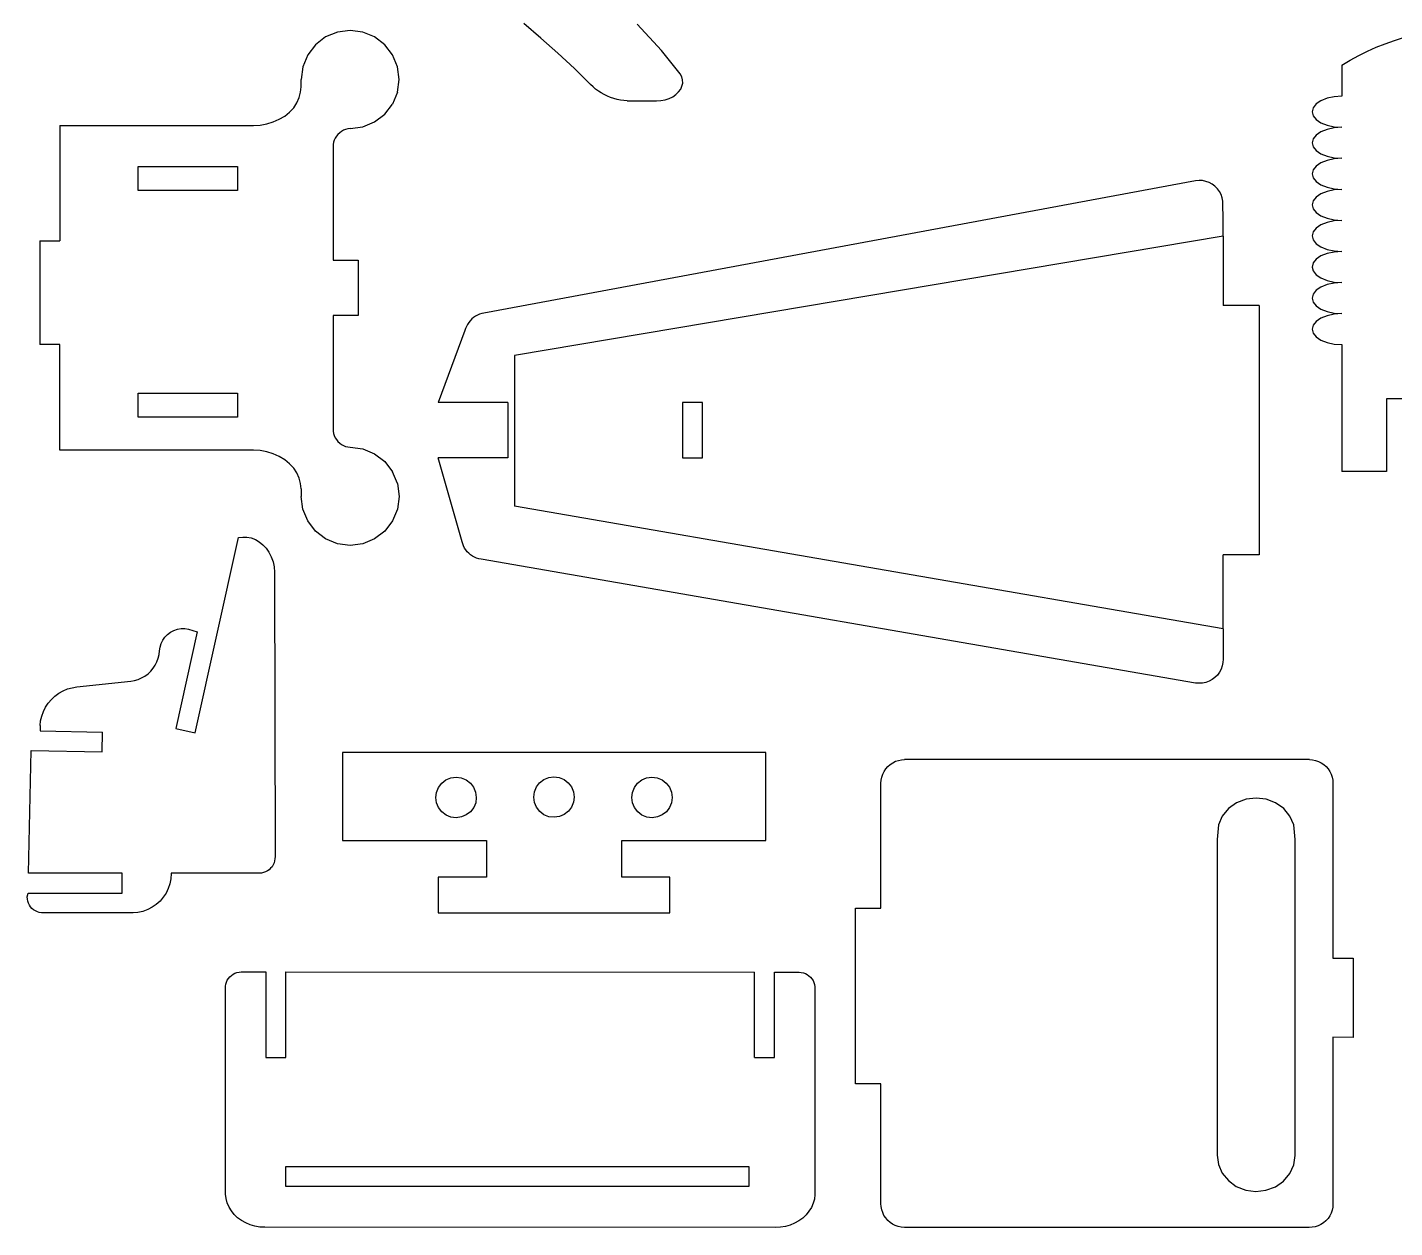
# Model space of a CAD drawing. Extents: x -264 to 264, y -276 to 276.
# Drawn here: x -142.3 to -4.7, y -266.8 to -146 of the extents above; entities that cross this region are included whole.
import ezdxf

# ---------------------------------------------------------------- set-up
doc = ezdxf.new("R2010")
doc.units = 0
doc.header["$MEASUREMENT"] = 0
doc.layers.get('0').update_dxf_attribs({"linetype": 'CONTINUOUS'})

msp = doc.modelspace()

# ---------------------------------------------------------------- linework, layer by layer
for p, q in [((-90.63, -147.06), (-92.37, -145.59)), ((-78.49, -148.32), (-80.94, -145.67)), ((-112.31, -146.94), (-113.33, -147.73)), ((-111.11, -146.45), (-112.31, -146.94)), ((-109.84, -146.28), (-111.11, -146.45)), ((-108.56, -146.45), (-109.84, -146.28)), ((-107.37, -146.94), (-108.56, -146.45)), ((-106.35, -147.73), (-107.37, -146.94)), ((-88.93, -148.57), (-90.63, -147.06)), ((-4.74, -147.29), (-3.81, -146.99)), ((-113.33, -147.73), (-114.11, -148.75)), ((-105.56, -148.75), (-106.35, -147.73)), ((-87.26, -150.12), (-88.93, -148.57)), ((-76.62, -150.66), (-78.49, -148.32)), ((-8.33, -148.82), (-7.45, -148.38)), ((-7.45, -148.38), (-6.56, -147.98)), ((-6.56, -147.98), (-5.66, -147.62)), ((-5.66, -147.62), (-4.74, -147.29)), ((-114.61, -149.94), (-114.77, -151.22)), ((-114.11, -148.75), (-114.61, -149.94)), ((-105.07, -149.94), (-105.56, -148.75)), ((-104.9, -151.22), (-105.07, -149.94)), ((-10.02, -149.78), (-9.18, -149.28)), ((-10.02, -149.78), (-10.02, -152.9)), ((-9.18, -149.28), (-8.33, -148.82)), ((-114.77, -151.96), (-114.77, -151.22)), ((-105.07, -152.5), (-104.9, -151.22)), ((-85.64, -151.72), (-87.26, -150.12)), ((-76.46, -150.95), (-76.62, -150.66)), ((-76.38, -151.27), (-76.46, -150.95)), ((-76.37, -151.58), (-76.38, -151.27)), ((-114.96, -153.05), (-114.82, -152.51)), ((-114.82, -152.51), (-114.77, -151.96)), ((-105.07, -152.5), (-105.56, -153.69)), ((-85.39, -151.96), (-85.64, -151.72)), ((-85.13, -152.18), (-85.39, -151.96)), ((-84.85, -152.38), (-85.13, -152.18)), ((-84.56, -152.57), (-84.85, -152.38)), ((-84.26, -152.74), (-84.56, -152.57)), ((-83.95, -152.89), (-84.26, -152.74)), ((-77.37, -152.96), (-77.05, -152.74)), ((-77.05, -152.74), (-76.78, -152.48)), ((-76.78, -152.48), (-76.57, -152.2)), ((-76.57, -152.2), (-76.44, -151.9)), ((-76.44, -151.9), (-76.37, -151.58)), ((-115.93, -154.5), (-115.52, -154.06)), ((-115.52, -154.06), (-115.19, -153.57)), ((-115.19, -153.57), (-114.96, -153.05)), ((-106.35, -154.71), (-105.56, -153.69)), ((-83.63, -153.02), (-83.95, -152.89)), ((-83.31, -153.13), (-83.63, -153.02)), ((-82.97, -153.22), (-83.31, -153.13)), ((-82.64, -153.29), (-82.97, -153.22)), ((-82.3, -153.34), (-82.64, -153.29)), ((-81.95, -153.37), (-82.3, -153.34)), ((-81.95, -153.37), (-79.02, -153.37)), ((-79.02, -153.37), (-78.57, -153.34)), ((-78.57, -153.34), (-78.14, -153.26)), ((-78.14, -153.26), (-77.74, -153.13)), ((-77.74, -153.13), (-77.37, -152.96)), ((-12.92, -154.06), (-13.02, -154.46)), ((-12.62, -153.68), (-12.92, -154.06)), ((-12.15, -153.36), (-12.62, -153.68)), ((-11.52, -153.11), (-12.15, -153.36)), ((-10.8, -152.95), (-11.52, -153.11)), ((-10.02, -152.9), (-10.8, -152.95)), ((-118.22, -155.69), (-117.57, -155.49)), ((-117.57, -155.49), (-116.97, -155.23)), ((-116.97, -155.23), (-116.42, -154.9)), ((-116.42, -154.9), (-115.93, -154.5)), ((-108.56, -155.99), (-107.37, -155.49)), ((-107.37, -155.49), (-106.35, -154.71)), ((-13.02, -154.46), (-12.92, -154.87)), ((-12.92, -154.87), (-12.62, -155.25)), ((-12.62, -155.25), (-12.15, -155.57)), ((-139.05, -155.85), (-139.06, -167.47)), ((-139.05, -155.85), (-119.58, -155.85)), ((-119.58, -155.85), (-118.9, -155.81)), ((-118.9, -155.81), (-118.22, -155.69)), ((-111.06, -156.74), (-111.21, -156.92)), ((-110.89, -156.58), (-111.06, -156.74)), ((-110.71, -156.44), (-110.89, -156.58)), ((-110.5, -156.33), (-110.71, -156.44)), ((-110.29, -156.24), (-110.5, -156.33)), ((-110.07, -156.18), (-110.29, -156.24)), ((-109.85, -156.15), (-110.07, -156.18)), ((-109.85, -156.15), (-109.84, -156.16)), ((-109.84, -156.16), (-108.56, -155.99)), ((-12.62, -156.81), (-12.92, -157.18)), ((-12.15, -156.48), (-12.62, -156.81)), ((-12.15, -155.57), (-11.52, -155.82)), ((-11.52, -156.24), (-12.15, -156.48)), ((-11.52, -155.82), (-10.8, -155.97)), ((-10.8, -156.08), (-11.52, -156.24)), ((-10.8, -155.97), (-10.02, -156.03)), ((-10.02, -156.03), (-10.8, -156.08)), ((-111.54, -157.77), (-111.56, -158)), ((-111.56, -158), (-111.56, -169.4)), ((-111.5, -157.54), (-111.54, -157.77)), ((-111.43, -157.32), (-111.5, -157.54)), ((-111.33, -157.11), (-111.43, -157.32)), ((-111.21, -156.92), (-111.33, -157.11)), ((-12.92, -157.18), (-13.02, -157.59)), ((-13.02, -157.59), (-12.92, -157.99)), ((-12.92, -157.99), (-12.62, -158.37)), ((-12.62, -158.37), (-12.15, -158.69)), ((-12.15, -159.61), (-12.62, -159.93)), ((-12.15, -158.69), (-11.52, -158.94)), ((-11.52, -159.36), (-12.15, -159.61)), ((-11.52, -158.94), (-10.8, -159.1)), ((-10.8, -159.2), (-11.52, -159.36)), ((-10.8, -159.1), (-10.02, -159.15)), ((-10.02, -159.15), (-10.8, -159.2)), ((-131.18, -162.4), (-131.18, -159.96)), ((-131.18, -159.96), (-121.18, -159.96)), ((-121.18, -159.96), (-121.18, -162.4)), ((-12.92, -160.31), (-13.02, -160.71)), ((-13.02, -160.71), (-12.92, -161.12)), ((-12.62, -159.93), (-12.92, -160.31)), ((-24.75, -161.42), (-96.38, -174.72)), ((-24.4, -161.38), (-24.75, -161.42)), ((-24.05, -161.4), (-24.4, -161.38)), ((-23.71, -161.47), (-24.05, -161.4)), ((-23.38, -161.59), (-23.71, -161.47)), ((-23.08, -161.76), (-23.38, -161.59)), ((-22.8, -161.97), (-23.08, -161.76)), ((-22.55, -162.22), (-22.8, -161.97)), ((-22.34, -162.5), (-22.55, -162.22)), ((-12.92, -161.12), (-12.62, -161.5)), ((-12.62, -161.5), (-12.15, -161.82)), ((-12.15, -161.82), (-11.52, -162.07)), ((-11.52, -162.07), (-10.8, -162.22)), ((-10.8, -162.33), (-11.52, -162.49)), ((-10.8, -162.22), (-10.02, -162.28)), ((-10.02, -162.28), (-10.8, -162.33)), ((-121.18, -162.4), (-131.18, -162.4)), ((-22.18, -162.81), (-22.34, -162.5)), ((-22.06, -163.14), (-22.18, -162.81)), ((-22, -163.48), (-22.06, -163.14)), ((-21.98, -165.5), (-22, -163.48)), ((-12.92, -163.43), (-13.02, -163.84)), ((-12.62, -163.06), (-12.92, -163.43)), ((-12.15, -162.73), (-12.62, -163.06)), ((-11.52, -162.49), (-12.15, -162.73)), ((-13.02, -163.84), (-12.92, -164.24)), ((-12.92, -164.24), (-12.62, -164.62)), ((-12.62, -164.62), (-12.15, -164.94)), ((-12.15, -164.94), (-11.52, -165.19)), ((-21.98, -166.99), (-21.98, -165.5)), ((-12.62, -166.18), (-12.92, -166.56)), ((-12.15, -165.86), (-12.62, -166.18)), ((-11.52, -165.61), (-12.15, -165.86)), ((-11.52, -165.19), (-10.8, -165.35)), ((-10.8, -165.45), (-11.52, -165.61)), ((-10.8, -165.35), (-10.02, -165.4)), ((-10.02, -165.4), (-10.8, -165.45)), ((-141.06, -167.47), (-139.06, -167.47)), ((-141.06, -167.47), (-141.06, -177.88)), ((-21.98, -166.99), (-93.29, -179)), ((-21.98, -166.99), (-21.98, -173.96)), ((-12.92, -166.56), (-13.02, -166.96)), ((-13.02, -166.96), (-12.92, -167.37)), ((-12.92, -167.37), (-12.62, -167.75)), ((-12.62, -167.75), (-12.15, -168.07)), ((-12.15, -168.98), (-12.62, -169.31)), ((-12.15, -168.07), (-11.52, -168.32)), ((-11.52, -168.74), (-12.15, -168.98)), ((-11.52, -168.32), (-10.8, -168.47)), ((-10.8, -168.58), (-11.52, -168.74)), ((-10.8, -168.47), (-10.02, -168.53)), ((-10.02, -168.53), (-10.8, -168.58)), ((-111.56, -169.4), (-109.03, -169.4)), ((-109.03, -169.4), (-109.03, -174.98)), ((-12.92, -169.68), (-13.02, -170.09)), ((-13.02, -170.09), (-12.92, -170.49)), ((-12.62, -169.31), (-12.92, -169.68)), ((-12.92, -170.49), (-12.62, -170.87)), ((-12.62, -170.87), (-12.15, -171.19)), ((-12.15, -171.19), (-11.52, -171.44)), ((-11.52, -171.86), (-12.15, -172.11)), ((-11.52, -171.44), (-10.8, -171.6)), ((-10.8, -171.7), (-11.52, -171.86)), ((-10.8, -171.6), (-10.02, -171.65)), ((-10.02, -171.65), (-10.8, -171.7)), ((-12.92, -172.81), (-13.02, -173.21)), ((-13.02, -173.21), (-12.92, -173.62)), ((-12.62, -172.43), (-12.92, -172.81)), ((-12.15, -172.11), (-12.62, -172.43)), ((-96.38, -174.72), (-96.6, -174.77)), ((-18.34, -173.96), (-21.98, -173.96)), ((-18.34, -173.96), (-18.34, -199.06)), ((-12.92, -173.62), (-12.62, -174)), ((-12.62, -174), (-12.15, -174.32)), ((-12.15, -174.32), (-11.52, -174.57)), ((-11.52, -174.57), (-10.8, -174.72)), ((-10.8, -174.72), (-10.02, -174.78)), ((-111.56, -174.98), (-111.56, -186.38)), ((-109.03, -174.98), (-111.56, -174.98)), ((-98.14, -176.06), (-98.22, -176.27)), ((-98.03, -175.86), (-98.14, -176.06)), ((-97.9, -175.67), (-98.03, -175.86)), ((-97.76, -175.49), (-97.9, -175.67)), ((-97.6, -175.32), (-97.76, -175.49)), ((-97.42, -175.17), (-97.6, -175.32)), ((-97.23, -175.04), (-97.42, -175.17)), ((-97.03, -174.93), (-97.23, -175.04)), ((-96.82, -174.84), (-97.03, -174.93)), ((-96.6, -174.77), (-96.82, -174.84)), ((-12.92, -175.93), (-13.02, -176.34)), ((-12.62, -175.56), (-12.92, -175.93)), ((-12.15, -175.23), (-12.62, -175.56)), ((-11.52, -174.99), (-12.15, -175.23)), ((-10.8, -174.83), (-11.52, -174.99)), ((-10.02, -174.78), (-10.8, -174.83)), ((-98.29, -176.49), (-100.99, -183.71)), ((-98.22, -176.27), (-98.29, -176.49)), ((-13.02, -176.34), (-12.92, -176.74)), ((-12.92, -176.74), (-12.62, -177.12)), ((-12.62, -177.12), (-12.15, -177.44)), ((-12.15, -177.44), (-11.52, -177.69)), ((-139.06, -177.88), (-141.06, -177.88)), ((-139.05, -185.67), (-139.06, -177.88)), ((-11.52, -177.69), (-10.8, -177.85)), ((-10.8, -177.85), (-10.02, -177.9)), ((-10.02, -177.9), (-10.02, -190.65)), ((-93.29, -179), (-93.29, -194.15)), ((-131.18, -182.78), (-121.18, -182.78)), ((-131.18, -185.19), (-131.18, -182.78)), ((-121.18, -182.78), (-121.18, -185.19)), ((-93.98, -183.71), (-100.99, -183.71)), ((-93.98, -183.71), (-93.98, -189.29)), ((-74.38, -183.71), (-76.38, -183.71)), ((-76.38, -183.71), (-76.38, -189.29)), ((-74.38, -189.29), (-74.38, -183.71)), ((-5.52, -183.37), (-5.52, -190.65)), ((-3.52, -183.37), (-5.52, -183.37)), ((-139.05, -188.53), (-139.05, -185.67)), ((-121.18, -185.19), (-131.18, -185.19)), ((-111.56, -186.38), (-111.54, -186.61)), ((-111.54, -186.61), (-111.5, -186.84)), ((-111.5, -186.84), (-111.43, -187.06)), ((-111.43, -187.06), (-111.33, -187.27)), ((-111.33, -187.27), (-111.21, -187.46)), ((-111.21, -187.46), (-111.06, -187.64)), ((-111.06, -187.64), (-110.89, -187.8)), ((-110.89, -187.8), (-110.71, -187.94)), ((-110.71, -187.94), (-110.5, -188.05)), ((-110.5, -188.05), (-110.29, -188.14)), ((-110.29, -188.14), (-110.07, -188.2)), ((-110.07, -188.2), (-109.84, -188.23)), ((-109.84, -188.23), (-108.56, -188.4)), ((-108.56, -188.4), (-107.37, -188.89)), ((-119.58, -188.53), (-139.05, -188.53)), ((-118.9, -188.57), (-119.58, -188.53)), ((-118.22, -188.69), (-118.9, -188.57)), ((-117.57, -188.89), (-118.22, -188.69)), ((-116.97, -189.15), (-117.57, -188.89)), ((-116.42, -189.48), (-116.97, -189.15)), ((-115.93, -189.88), (-116.42, -189.48)), ((-115.52, -190.32), (-115.93, -189.88)), ((-107.37, -188.89), (-106.35, -189.67)), ((-106.35, -189.67), (-105.56, -190.7)), ((-93.98, -189.29), (-100.99, -189.29)), ((-98.57, -197.73), (-100.99, -189.29)), ((-76.38, -189.29), (-74.38, -189.29)), ((-115.19, -190.81), (-115.52, -190.32)), ((-114.96, -191.33), (-115.19, -190.81)), ((-105.07, -191.89), (-105.56, -190.7)), ((-5.52, -190.65), (-10.02, -190.65)), ((-114.82, -191.87), (-114.96, -191.33)), ((-114.77, -192.42), (-114.82, -191.87)), ((-114.77, -192.42), (-114.77, -193.17)), ((-105.07, -191.89), (-104.9, -193.17)), ((-114.61, -194.44), (-114.77, -193.17)), ((-104.9, -193.17), (-105.07, -194.44)), ((-114.11, -195.63), (-114.61, -194.44)), ((-105.07, -194.44), (-105.56, -195.63)), ((-21.98, -206.49), (-93.29, -194.15)), ((-113.33, -196.66), (-114.11, -195.63)), ((-112.31, -197.44), (-113.33, -196.66)), ((-106.35, -196.66), (-107.37, -197.44)), ((-105.56, -195.63), (-106.35, -196.66)), ((-125.42, -216.97), (-121.09, -197.32)), ((-121.09, -197.32), (-120.65, -197.26)), ((-120.65, -197.26), (-120.22, -197.26)), ((-120.22, -197.26), (-119.79, -197.35)), ((-119.79, -197.35), (-119.37, -197.5)), ((-119.37, -197.5), (-118.98, -197.73)), ((-118.98, -197.73), (-118.61, -198.03)), ((-118.61, -198.03), (-118.29, -198.38)), ((-111.11, -197.93), (-112.31, -197.44)), ((-109.84, -198.1), (-111.11, -197.93)), ((-108.56, -197.93), (-109.84, -198.1)), ((-107.37, -197.44), (-108.56, -197.93)), ((-98.51, -197.95), (-98.57, -197.73)), ((-98.42, -198.16), (-98.51, -197.95)), ((-118.29, -198.38), (-118.01, -198.79)), ((-118.01, -198.79), (-117.78, -199.25)), ((-117.78, -199.25), (-117.6, -199.74)), ((-98.32, -198.37), (-98.42, -198.16)), ((-98.19, -198.56), (-98.32, -198.37)), ((-98.05, -198.74), (-98.19, -198.56)), ((-97.88, -198.9), (-98.05, -198.74)), ((-97.71, -199.05), (-97.88, -198.9)), ((-97.52, -199.18), (-97.71, -199.05)), ((-97.32, -199.29), (-97.52, -199.18)), ((-97.11, -199.38), (-97.32, -199.29)), ((-96.89, -199.45), (-97.11, -199.38)), ((-96.66, -199.5), (-96.89, -199.45)), ((-24.75, -211.95), (-96.66, -199.5)), ((-18.34, -199.06), (-21.98, -199.06)), ((-21.98, -206.49), (-21.98, -199.06)), ((-117.6, -199.74), (-117.49, -200.25)), ((-117.49, -200.25), (-117.44, -200.78)), ((-117.44, -200.78), (-117.4, -229.42)), ((-128.86, -207.98), (-128.7, -207.64)), ((-128.7, -207.64), (-128.48, -207.33)), ((-128.48, -207.33), (-128.22, -207.06)), ((-128.22, -207.06), (-127.91, -206.83)), ((-127.91, -206.83), (-127.58, -206.65)), ((-127.58, -206.65), (-127.22, -206.53)), ((-125.23, -206.8), (-127.37, -216.54)), ((-127.22, -206.53), (-126.85, -206.47)), ((-126.85, -206.47), (-126.47, -206.47)), ((-126.47, -206.47), (-126.1, -206.52)), ((-126.1, -206.52), (-125.23, -206.8)), ((-21.98, -206.49), (-21.98, -209.54)), ((-129.15, -209.46), (-129.06, -209.09)), ((-129.06, -209.09), (-129.02, -208.71)), ((-129.02, -208.71), (-128.97, -208.34)), ((-128.97, -208.34), (-128.86, -207.98)), ((-129.91, -210.77), (-129.66, -210.47)), ((-129.66, -210.47), (-129.45, -210.16)), ((-129.45, -210.16), (-129.28, -209.82)), ((-129.28, -209.82), (-129.15, -209.46)), ((-22.06, -210.23), (-22.18, -210.56)), ((-22, -209.89), (-22.06, -210.23)), ((-21.98, -209.54), (-22, -209.89)), ((-137.33, -212.34), (-131.91, -211.76)), ((-131.91, -211.76), (-131.53, -211.69)), ((-131.53, -211.69), (-131.17, -211.59)), ((-131.17, -211.59), (-130.82, -211.44)), ((-130.82, -211.44), (-130.49, -211.25)), ((-130.49, -211.25), (-130.18, -211.03)), ((-130.18, -211.03), (-129.91, -210.77)), ((-23.71, -211.9), (-24.05, -211.97)), ((-23.38, -211.78), (-23.71, -211.9)), ((-23.08, -211.61), (-23.38, -211.78)), ((-22.8, -211.4), (-23.08, -211.61)), ((-22.55, -211.15), (-22.8, -211.4)), ((-22.34, -210.87), (-22.55, -211.15)), ((-22.18, -210.56), (-22.34, -210.87)), ((-139.9, -213.6), (-139.55, -213.27)), ((-139.55, -213.27), (-139.15, -212.98)), ((-139.15, -212.98), (-138.73, -212.74)), ((-138.73, -212.74), (-138.28, -212.55)), ((-138.28, -212.55), (-137.81, -212.42)), ((-137.81, -212.42), (-137.33, -212.34)), ((-24.4, -211.98), (-24.75, -211.95)), ((-24.05, -211.97), (-24.4, -211.98)), ((-140.71, -214.81), (-140.49, -214.38)), ((-140.49, -214.38), (-140.22, -213.98)), ((-140.22, -213.98), (-139.9, -213.6)), ((-141.05, -216.23), (-140.99, -215.75)), ((-140.99, -215.75), (-140.88, -215.27)), ((-140.88, -215.27), (-140.71, -214.81)), ((-141.05, -216.23), (-141.05, -216.76)), ((-141.05, -216.76), (-134.76, -216.89)), ((-134.8, -218.89), (-134.76, -216.89)), ((-127.37, -216.54), (-125.42, -216.97)), ((-142.2, -231.09), (-141.95, -218.74)), ((-141.95, -218.74), (-134.8, -218.89)), ((-68.01, -218.94), (-110.62, -218.94)), ((-110.62, -218.94), (-110.62, -227.8)), ((-68.01, -227.8), (-68.01, -218.94)), ((-55.72, -220.35), (-55.49, -220.14)), ((-55.49, -220.14), (-55.23, -219.97)), ((-55.23, -219.97), (-54.95, -219.83)), ((-54.95, -219.83), (-54.66, -219.73)), ((-54.66, -219.73), (-54.35, -219.67)), ((-54.35, -219.67), (-54.04, -219.65)), ((-13.29, -219.66), (-54.04, -219.65)), ((-13.29, -219.66), (-12.98, -219.68)), ((-12.98, -219.68), (-12.68, -219.74)), ((-12.68, -219.74), (-12.38, -219.84)), ((-12.38, -219.84), (-12.11, -219.98)), ((-12.11, -219.98), (-11.85, -220.15)), ((-11.85, -220.15), (-11.61, -220.36)), ((-100.2, -221.7), (-99.71, -221.5)), ((-99.71, -221.5), (-99.18, -221.43)), ((-99.18, -221.43), (-98.66, -221.49)), ((-98.66, -221.49), (-98.16, -221.7)), ((-90.34, -221.66), (-89.85, -221.46)), ((-89.85, -221.46), (-89.33, -221.39)), ((-89.33, -221.39), (-88.8, -221.45)), ((-88.8, -221.45), (-88.31, -221.65)), ((-80.49, -221.7), (-80, -221.5)), ((-80, -221.5), (-79.47, -221.43)), ((-79.47, -221.43), (-78.94, -221.49)), ((-78.94, -221.49), (-78.45, -221.7)), ((-56.4, -221.72), (-56.34, -221.41)), ((-56.34, -221.41), (-56.24, -221.12)), ((-56.24, -221.12), (-56.1, -220.84)), ((-56.1, -220.84), (-55.93, -220.58)), ((-55.93, -220.58), (-55.72, -220.35)), ((-11.61, -220.36), (-11.41, -220.59)), ((-11.41, -220.59), (-11.24, -220.85)), ((-11.24, -220.85), (-11.1, -221.13)), ((-11.1, -221.13), (-11, -221.42)), ((-11, -221.42), (-10.94, -221.73)), ((-101.15, -222.95), (-100.95, -222.45)), ((-100.95, -222.45), (-100.62, -222.03)), ((-100.62, -222.03), (-100.2, -221.7)), ((-98.16, -221.7), (-97.74, -222.02)), ((-97.74, -222.02), (-97.41, -222.44)), ((-97.41, -222.44), (-97.21, -222.93)), ((-91.36, -223.43), (-91.29, -222.91)), ((-91.29, -222.91), (-91.09, -222.41)), ((-91.09, -222.41), (-90.77, -221.99)), ((-90.77, -221.99), (-90.34, -221.66)), ((-88.31, -221.65), (-87.88, -221.98)), ((-87.88, -221.98), (-87.56, -222.4)), ((-87.56, -222.4), (-87.35, -222.89)), ((-87.35, -222.89), (-87.28, -223.42)), ((-81.43, -222.95), (-81.23, -222.45)), ((-81.23, -222.45), (-80.91, -222.03)), ((-80.91, -222.03), (-80.49, -221.7)), ((-78.45, -221.7), (-78.02, -222.02)), ((-78.02, -222.02), (-77.7, -222.44)), ((-77.7, -222.44), (-77.49, -222.93)), ((-56.42, -222.03), (-56.4, -221.72)), ((-56.42, -234.61), (-56.42, -222.03)), ((-10.94, -221.73), (-10.92, -222.04)), ((-10.92, -222.04), (-10.92, -239.62)), ((-101.21, -223.48), (-101.15, -222.95)), ((-101.14, -224), (-101.21, -223.48)), ((-100.94, -224.49), (-101.14, -224)), ((-97.2, -223.99), (-97.4, -224.48)), ((-97.21, -222.93), (-97.14, -223.46)), ((-97.14, -223.46), (-97.2, -223.99)), ((-91.28, -223.96), (-91.36, -223.43)), ((-91.08, -224.45), (-91.28, -223.96)), ((-87.35, -223.94), (-87.55, -224.44)), ((-87.28, -223.42), (-87.35, -223.94)), ((-81.5, -223.48), (-81.43, -222.95)), ((-81.43, -224), (-81.5, -223.48)), ((-81.22, -224.49), (-81.43, -224)), ((-77.49, -223.99), (-77.69, -224.48)), ((-77.49, -222.93), (-77.42, -223.46)), ((-77.42, -223.46), (-77.49, -223.99)), ((-20.62, -224.01), (-21.44, -224.59)), ((-19.67, -223.65), (-20.62, -224.01)), ((-18.66, -223.52), (-19.67, -223.65)), ((-17.64, -223.65), (-18.66, -223.52)), ((-16.69, -224.01), (-17.64, -223.65)), ((-15.88, -224.59), (-16.69, -224.01)), ((-100.61, -224.91), (-100.94, -224.49)), ((-100.19, -225.24), (-100.61, -224.91)), ((-99.69, -225.44), (-100.19, -225.24)), ((-99.17, -225.51), (-99.69, -225.44)), ((-98.64, -225.43), (-99.17, -225.51)), ((-98.15, -225.23), (-98.64, -225.43)), ((-97.73, -224.9), (-98.15, -225.23)), ((-97.4, -224.48), (-97.73, -224.9)), ((-90.75, -224.87), (-91.08, -224.45)), ((-90.33, -225.2), (-90.75, -224.87)), ((-89.84, -225.4), (-90.33, -225.2)), ((-89.31, -225.46), (-89.84, -225.4)), ((-88.78, -225.39), (-89.31, -225.46)), ((-88.29, -225.19), (-88.78, -225.39)), ((-87.87, -224.86), (-88.29, -225.19)), ((-87.55, -224.44), (-87.87, -224.86)), ((-80.9, -224.91), (-81.22, -224.49)), ((-80.47, -225.24), (-80.9, -224.91)), ((-79.98, -225.44), (-80.47, -225.24)), ((-79.45, -225.51), (-79.98, -225.44)), ((-78.92, -225.43), (-79.45, -225.51)), ((-78.43, -225.23), (-78.92, -225.43)), ((-78.01, -224.9), (-78.43, -225.23)), ((-77.69, -224.48), (-78.01, -224.9)), ((-22.06, -225.34), (-22.45, -226.21)), ((-21.44, -224.59), (-22.06, -225.34)), ((-15.26, -225.34), (-15.88, -224.59)), ((-14.86, -226.21), (-15.26, -225.34)), ((-22.45, -226.21), (-22.59, -227.71)), ((-14.73, -227.71), (-14.86, -226.21)), ((-110.62, -227.8), (-96.13, -227.8)), ((-96.13, -227.8), (-96.13, -231.5)), ((-82.5, -227.8), (-68.01, -227.8)), ((-82.5, -231.5), (-82.5, -227.8)), ((-22.59, -227.71), (-22.59, -259.45)), ((-14.73, -259.5), (-14.73, -227.71)), ((-117.41, -229.64), (-117.44, -229.85)), ((-117.4, -229.42), (-117.41, -229.64)), ((-132.79, -231.09), (-142.2, -231.09)), ((-132.79, -233.09), (-132.79, -231.09)), ((-127.86, -231.13), (-127.89, -231.64)), ((-127.86, -231.09), (-127.86, -231.13)), ((-118.98, -231.09), (-127.86, -231.09)), ((-118.77, -231.07), (-118.98, -231.09)), ((-118.56, -231.03), (-118.77, -231.07)), ((-118.36, -230.96), (-118.56, -231.03)), ((-118.17, -230.86), (-118.36, -230.96)), ((-117.99, -230.74), (-118.17, -230.86)), ((-117.84, -230.59), (-117.99, -230.74)), ((-117.7, -230.43), (-117.84, -230.59)), ((-117.59, -230.25), (-117.7, -230.43)), ((-117.5, -230.05), (-117.59, -230.25)), ((-117.44, -229.85), (-117.5, -230.05)), ((-127.99, -232.14), (-128.15, -232.62)), ((-127.89, -231.64), (-127.99, -232.14)), ((-96.13, -231.5), (-100.98, -231.5)), ((-100.98, -231.5), (-100.97, -235.07)), ((-77.65, -231.5), (-82.5, -231.5)), ((-77.65, -235.07), (-77.65, -231.5)), ((-142.33, -233.47), (-142.25, -233.09)), ((-142.32, -233.69), (-142.33, -233.47)), ((-142.28, -233.9), (-142.32, -233.69)), ((-142.21, -234.1), (-142.28, -233.9)), ((-142.25, -233.09), (-132.79, -233.09)), ((-128.97, -233.89), (-129.35, -234.23)), ((-128.64, -233.5), (-128.97, -233.89)), ((-128.37, -233.08), (-128.64, -233.5)), ((-128.15, -232.62), (-128.37, -233.08)), ((-142.12, -234.29), (-142.21, -234.1)), ((-142, -234.47), (-142.12, -234.29)), ((-141.86, -234.63), (-142, -234.47)), ((-141.69, -234.77), (-141.86, -234.63)), ((-141.52, -234.89), (-141.69, -234.77)), ((-141.32, -234.98), (-141.52, -234.89)), ((-141.12, -235.04), (-141.32, -234.98)), ((-140.91, -235.08), (-141.12, -235.04)), ((-140.69, -235.09), (-140.91, -235.08)), ((-131.69, -235.09), (-140.69, -235.09)), ((-131.19, -235.04), (-131.69, -235.09)), ((-130.69, -234.93), (-131.19, -235.04)), ((-130.21, -234.75), (-130.69, -234.93)), ((-129.76, -234.52), (-130.21, -234.75)), ((-129.35, -234.23), (-129.76, -234.52)), ((-100.97, -235.07), (-77.65, -235.07)), ((-58.98, -252.28), (-58.98, -234.6)), ((-58.98, -234.6), (-56.42, -234.61)), ((-10.92, -239.62), (-8.9, -239.63)), ((-8.9, -239.63), (-8.9, -247.62)), ((-122.35, -242.26), (-122.29, -242.05)), ((-122.29, -242.05), (-122.2, -241.86)), ((-122.2, -241.86), (-122.09, -241.68)), ((-122.09, -241.68), (-121.95, -241.51)), ((-121.95, -241.51), (-121.79, -241.37)), ((-121.79, -241.37), (-121.62, -241.25)), ((-121.62, -241.25), (-121.43, -241.15)), ((-121.43, -241.15), (-121.23, -241.08)), ((-121.23, -241.08), (-121.02, -241.04)), ((-121.02, -241.04), (-120.8, -241.02)), ((-120.8, -241.02), (-118.31, -241.02)), ((-118.31, -241.02), (-118.31, -249.64)), ((-116.31, -241.02), (-69.14, -241.06)), ((-116.31, -249.64), (-116.31, -241.02)), ((-69.14, -249.64), (-69.14, -241.06)), ((-67.14, -241.06), (-64.65, -241.06)), ((-67.14, -249.64), (-67.14, -241.06)), ((-64.65, -241.06), (-64.43, -241.08)), ((-64.43, -241.08), (-64.22, -241.12)), ((-64.22, -241.12), (-64.02, -241.19)), ((-64.02, -241.19), (-63.83, -241.29)), ((-63.83, -241.29), (-63.66, -241.41)), ((-63.66, -241.41), (-63.5, -241.56)), ((-63.5, -241.56), (-63.36, -241.72)), ((-63.36, -241.72), (-63.25, -241.9)), ((-63.25, -241.9), (-63.16, -242.1)), ((-63.16, -242.1), (-63.1, -242.3)), ((-122.38, -242.47), (-122.35, -242.26)), ((-122.38, -242.68), (-122.38, -242.47)), ((-122.38, -263.39), (-122.38, -242.68)), ((-63.1, -242.3), (-63.07, -242.51)), ((-63.07, -242.51), (-63.07, -242.73)), ((-63.07, -242.73), (-63.07, -263.43)), ((-8.9, -247.62), (-10.92, -247.59)), ((-10.92, -247.59), (-10.92, -264.38)), ((-118.31, -249.64), (-116.31, -249.64)), ((-69.14, -249.64), (-67.14, -249.64)), ((-56.42, -252.29), (-58.98, -252.28)), ((-56.42, -264.34), (-56.42, -252.29)), ((-22.59, -259.45), (-22.46, -260.39)), ((-14.87, -260.44), (-14.73, -259.5)), ((-116.31, -260.6), (-69.7, -260.6)), ((-116.31, -262.6), (-116.31, -260.6)), ((-69.7, -260.6), (-69.7, -262.6)), ((-22.46, -260.39), (-22.07, -261.27)), ((-22.07, -261.27), (-21.45, -262.02)), ((-15.9, -262.06), (-15.27, -261.31)), ((-15.27, -261.31), (-14.87, -260.44)), ((-69.7, -262.6), (-116.31, -262.6)), ((-21.45, -262.02), (-20.65, -262.6)), ((-20.65, -262.6), (-19.7, -262.97)), ((-17.67, -262.98), (-16.72, -262.63)), ((-16.72, -262.63), (-15.9, -262.06)), ((-122.33, -263.83), (-122.38, -263.39)), ((-122.21, -264.26), (-122.33, -263.83)), ((-63.12, -263.87), (-63.24, -264.3)), ((-63.07, -263.43), (-63.12, -263.87)), ((-19.7, -262.97), (-18.69, -263.1)), ((-18.69, -263.1), (-17.67, -262.98)), ((-122.03, -264.68), (-122.21, -264.26)), ((-121.79, -265.07), (-122.03, -264.68)), ((-121.5, -265.43), (-121.79, -265.07)), ((-121.16, -265.75), (-121.5, -265.43)), ((-63.95, -265.46), (-64.29, -265.79)), ((-63.66, -265.1), (-63.95, -265.46)), ((-63.42, -264.71), (-63.66, -265.1)), ((-63.24, -264.3), (-63.42, -264.71)), ((-56.4, -264.64), (-56.42, -264.34)), ((-56.34, -264.95), (-56.4, -264.64)), ((-56.24, -265.24), (-56.34, -264.95)), ((-56.11, -265.52), (-56.24, -265.24)), ((-55.94, -265.78), (-56.11, -265.52)), ((-11.25, -265.57), (-11.42, -265.82)), ((-11.11, -265.29), (-11.25, -265.57)), ((-11.01, -264.99), (-11.11, -265.29)), ((-10.95, -264.69), (-11.01, -264.99)), ((-10.92, -264.38), (-10.95, -264.69)), ((-120.78, -266.04), (-121.16, -265.75)), ((-120.35, -266.28), (-120.78, -266.04)), ((-119.9, -266.47), (-120.35, -266.28)), ((-119.43, -266.6), (-119.9, -266.47)), ((-118.93, -266.69), (-119.43, -266.6)), ((-118.43, -266.72), (-118.93, -266.69)), ((-67.02, -266.75), (-118.43, -266.72)), ((-66.52, -266.72), (-67.02, -266.75)), ((-66.02, -266.64), (-66.52, -266.72)), ((-65.55, -266.5), (-66.02, -266.64)), ((-65.1, -266.31), (-65.55, -266.5)), ((-64.67, -266.07), (-65.1, -266.31)), ((-64.29, -265.79), (-64.67, -266.07)), ((-55.73, -266.02), (-55.94, -265.78)), ((-55.5, -266.22), (-55.73, -266.02)), ((-55.24, -266.4), (-55.5, -266.22)), ((-54.97, -266.54), (-55.24, -266.4)), ((-54.67, -266.64), (-54.97, -266.54)), ((-54.37, -266.7), (-54.67, -266.64)), ((-54.06, -266.73), (-54.37, -266.7)), ((-13.31, -266.74), (-54.06, -266.73)), ((-13, -266.72), (-13.31, -266.74)), ((-12.7, -266.66), (-13, -266.72)), ((-12.4, -266.56), (-12.7, -266.66)), ((-12.13, -266.43), (-12.4, -266.56)), ((-11.87, -266.26), (-12.13, -266.43)), ((-11.63, -266.05), (-11.87, -266.26)), ((-11.42, -265.82), (-11.63, -266.05))]:
    msp.add_line(p, q)

doc.saveas('drawing.dxf')
